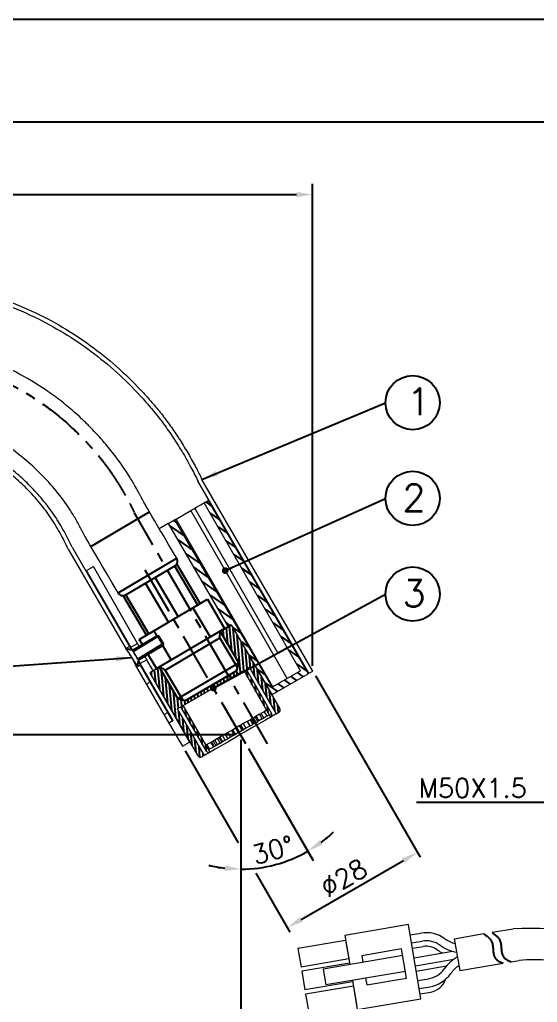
# Model space of a CAD drawing. Extents: x 7948 to 8542, y -4601 to -4181.
# Drawn here: x 8152.6 to 8248.9, y -4363.9 to -4181.2 of the extents above; entities that cross this region are included whole.
import ezdxf

# ---------------------------------------------------------------- set-up
doc = ezdxf.new("R2010")
doc.units = 0
doc.header["$LTSCALE"] = 7
doc.header["$MEASUREMENT"] = 0
for name, pattern in [('CENTER2', [28.575, 19.05, -3.175, 3.175, -3.175]), ('CENTERX2', [20.32, 12.7, -2.54, 2.54, -2.54]), ('PHANTOM', [2.5, 1.25, -0.25, 0.25, -0.25, 0.25, -0.25])]:
    doc.linetypes.add(name, pattern=pattern)
doc.layers.get('0').update_dxf_attribs({"color": 2, "linetype": 'CONTINUOUS'})
doc.layers.get('Defpoints').update_dxf_attribs({"linetype": 'CONTINUOUS'})
for name, color, linetype in [('BODY', 7, 'CONTINUOUS'), ('D', 2, 'CONTINUOUS'), ('DIM', 2, 'CONTINUOUS'), ('DWG', 7, 'CONTINUOUS'), ('Layer 1', 7, 'CONTINUOUS'), ('TXT', 4, 'CONTINUOUS'), ('중심선', 1, 'CENTER2')]:
    doc.layers.add(name, color=color, linetype=linetype)
doc.styles.add('GHS', font='romans', dxfattribs={"bigfont": 'ghs'})
doc.styles.add('ROMANS', font='romans')
doc.styles.add('STYLE', font='romans.shx', dxfattribs={"bigfont": 'whgtxt.shx'})
doc.dimstyles.new('A-3', dxfattribs={"dimscale": 0, "dimtxt": 2.8, "dimasz": 2, "dimexe": 0.7, "dimexo": 0.5, "dimgap": 1, "dimtad": 1, "dimdec": 4, "dimdsep": 46, "dimtxsty": 'ROMANS', "dimcen": 0, "dimclrd": 3, "dimclre": 3, "dimclrt": 2, "dimadec": 4, "dimazin": 2, "dimtfac": 1, "dimtdec": 4, "dimtmove": 0, "dimatfit": 0, "dimfxl": 0, "dimarcsym": 0})
doc.dimstyles.get("Standard").update_dxf_attribs({"dimtxt": 0.18, "dimasz": 0.18, "dimexe": 0.18, "dimexo": 0.0625, "dimgap": 0.09, "dimtad": 0, "dimtih": 1, "dimtoh": 1, "dimdec": 4, "dimzin": 0, "dimdsep": 46, "dimtxsty": 'Standard', "dimcen": 0.09, "dimadec": 0, "dimazin": 0, "dimtfac": 1, "dimtdec": 4, "dimtofl": 0, "dimtmove": 0, "dimatfit": 3, "dimfxl": 0, "dimtolj": 1, "dimtzin": 0, "dimarcsym": 0})

# ---------------------------------------------------------------- blocks, each defined once
blk = doc.blocks.new('BORDER')
blk.add_line((1, 1), (0, 1))
blk = doc.blocks.new('*D9')
at = {"layer": 'D', "ltscale": 0.6}
for p, q in [((8060.98, -4294.18), (8060.98, -4211.72)), ((8207.1, -4301.35), (8207.1, -4211.72)), ((8063.98, -4213.72), (8204.1, -4213.72))]:
    blk.add_line(p, q, dxfattribs=at)
for points in [[(8063.98, -4213.22), (8063.98, -4214.22), (8060.98, -4213.72)], [(8204.1, -4213.22), (8204.1, -4214.22), (8207.1, -4213.72)]]:
    blk.add_solid(points, dxfattribs=at)
at = {"layer": 'Defpoints', "color": 0, "ltscale": 0.6}
for p in [(8207.1, -4213.72), (8060.98, -4295.18), (8207.1, -4302.35)]:
    blk.add_point(p, dxfattribs=at)
at = {"layer": 'D', "ltscale": 0.6, "insert": (8134.04, -4210.97), "char_height": 3.5, "attachment_point": 5, "style": 'GHS'}
blk.add_mtext('\\A1;146', dxfattribs=at)
blk = doc.blocks.new('*D8')
at = {"layer": 'D', "ltscale": 0.6}
blk.add_line((8195.15, -4316.76), (8207.17, -4337.58), dxfattribs=at)
for start, end in [(306.9237, 313.8481), (270, 299.9994), (256.1514, 263.0757)]:
    blk.add_arc((8193.76, -4314.33), 24.84, start, end, dxfattribs=at)
for points in [[(8208.95, -4334.61), (8208.4, -4333.77), (8206.17, -4335.85)], [(8190.79, -4338.49), (8190.73, -4339.49), (8193.76, -4339.17)]]:
    blk.add_solid(points, dxfattribs=at)
at = {"layer": 'Defpoints', "color": 0, "ltscale": 0.6}
for p in [(8175.52, -4282.76), (8193.76, -4315.1), (8194.65, -4315.89), (8198.07, -4338.8), (8193.76, -4421.44)]:
    blk.add_point(p, dxfattribs=at)
at = {"layer": 'D', "ltscale": 0.6, "insert": (8199.7, -4335.61), "char_height": 3.5, "attachment_point": 5, "rotation": 15.6065, "style": 'GHS'}
blk.add_mtext('\\A1;30%%D', dxfattribs=at)
blk = doc.blocks.new('*D4')
at = {"layer": 'D', "ltscale": 0.6}
for p, q in [((8192.65, -4314.16), (8136.17, -4314.16)), ((8138.17, -4454.68), (8138.17, -4317.16)), ((8102.48, -4457.68), (8140.17, -4457.68))]:
    blk.add_line(p, q, dxfattribs=at)
for points in [[(8137.67, -4317.16), (8138.67, -4317.16), (8138.17, -4314.16)], [(8137.67, -4454.68), (8138.67, -4454.68), (8138.17, -4457.68)]]:
    blk.add_solid(points, dxfattribs=at)
at = {"layer": 'Defpoints', "color": 0, "ltscale": 0.6}
for p in [(8138.17, -4314.16), (8193.65, -4314.16), (8101.48, -4457.68)]:
    blk.add_point(p, dxfattribs=at)
at = {"layer": 'D', "ltscale": 0.6, "insert": (8135.42, -4385.92), "char_height": 3.5, "attachment_point": 5, "rotation": 90, "style": 'GHS'}
blk.add_mtext('\\A1;L2', dxfattribs=at)
blk = doc.blocks.new('A$C0F6E50F2')
at = {"linetype": 'Continuous', "lineweight": 15}
for p, q in [((1.88, 11.42), (1.38, 10.92)), ((1.38, 10.92), (1.38, 1.42)), ((3.38, 10.92), (1.38, 10.92)), ((3.38, 11.42), (1.88, 11.42)), ((4.88, 11.42), (3.38, 11.42)), ((5.38, 10.92), (3.38, 10.92)), ((5.38, 10.92), (4.88, 11.42)), ((5.38, 1.42), (5.38, 10.92)), ((3.38, 1.42), (1.38, 1.42)), ((5.38, 1.42), (3.38, 1.42)), ((3.36, 0), (0.05, 0)), ((6.66, 0), (3.36, 0))]:
    blk.add_line(p, q, dxfattribs=at)
for p, q in [((1.88, 11.42), (1.88, 1.42)), ((4.88, 11.42), (4.88, 1.42)), ((1.38, 1.42), (0.02, 0.09)), ((5.38, 1.42), (6.69, 0.09))]:
    blk.add_line(p, q)
for centre, start, end in [((0.05, 0.05), 118.9109, 270), ((6.66, 0.05), 270, 61.0891)]:
    blk.add_arc(centre, 0.05, start, end)

msp = doc.modelspace()

# ---------------------------------------------------------------- hatches: boundary and pattern name
h = msp.add_hatch()
h.set_pattern_fill('ANSI31', color=256, scale=10, angle=100)
h.paths.add_polyline_path([(8187.67982, -4270.60978), (8186.9437, -4271.03478), (8204.83487, -4302.27453), (8199.55327, -4305.32386), (8181.44443, -4274.20978), (8180.23201, -4274.90978), (8191.39912, -4294.0968), (8192.02279, -4293.73672), (8199.56811, -4306.70092), (8206.27984, -4302.82593)])
h = msp.add_hatch()
h.set_pattern_fill('ANSI31', color=256, scale=0.2, angle=50)
h.set_pattern_definition([(95, (1960.8719, -4986.56134), (-0.632583633, -0.055343897), [])])
edge = h.paths.add_edge_path()
edge.add_line((8191.98152, -4293.76055), (8191.39912, -4294.0968))
edge.add_line((8191.39912, -4294.0968), (8189.92288, -4294.96786))
edge.add_line((8189.92288, -4294.96786), (8193.34887, -4300.77409))
edge.add_line((8193.34887, -4300.77409), (8192.97852, -4302.21056))
edge.add_line((8192.97852, -4302.21056), (8188.36334, -4304.93376))
edge.add_spline(control_points=[(8188.36334, -4304.93376), (8188.46961, -4305.11436), (8188.57658, -4305.29616), (8188.68426, -4305.47917)], knot_values=[0.001197234, 0.001197234, 0.001197234, 0.001197234, 0.001242352, 0.001242352, 0.001242352, 0.001242352], degree=3, periodic=0)
edge.add_line((8188.68426, -4305.47917), (8194.28297, -4302.24676))
edge.add_line((8194.28297, -4302.24676), (8199.28297, -4310.90701))
edge.add_line((8199.28297, -4310.90701), (8199.28405, -4310.90639))
edge.add_arc((8199.03297, -4310.474), 0.5, 300.1430171, 390.0000616)
edge.add_line((8199.46598, -4310.224), (8194.71597, -4301.99676))
edge.add_line((8194.71597, -4301.99676), (8195.36551, -4301.62176))
edge.add_line((8195.36551, -4301.62176), (8200.36551, -4310.28201))
edge.add_line((8200.36551, -4310.28201), (8200.80045, -4310.03089))
edge.add_arc((8200.54851, -4309.599), 0.5, 300.256979, 390.246809)
edge.add_line((8200.98044, -4309.34714), (8191.98152, -4293.76055))
edge = h.paths.add_edge_path()
edge.add_line((8178.63262, -4301.63511), (8176.89845, -4302.63636))
edge.add_line((8176.89845, -4302.63636), (8185.82714, -4318.10083))
edge.add_arc((8186.25909, -4317.849), 0.5, 210.242, 300.000896)
edge.add_line((8186.5091, -4318.28201), (8186.94209, -4318.03201))
edge.add_line((8186.94209, -4318.03201), (8181.9421, -4309.37176))
edge.add_line((8181.9421, -4309.37176), (8182.59161, -4308.99676))
edge.add_line((8182.59161, -4308.99676), (8187.34162, -4317.224))
edge.add_arc((8187.77464, -4316.974), 0.5, 210.0000616, 299.999528)
edge.add_line((8188.02463, -4317.40702), (8183.02464, -4308.74676))
edge.add_line((8183.02464, -4308.74676), (8188.68426, -4305.47917))
edge.add_spline(control_points=[(8188.68426, -4305.47917), (8188.57658, -4305.29616), (8188.46961, -4305.11436), (8188.36334, -4304.93376)], knot_values=[0.001197234, 0.001197234, 0.001197234, 0.001197234, 0.001242352, 0.001242352, 0.001242352, 0.001242352], degree=3, periodic=0)
edge.add_line((8188.36334, -4304.93376), (8183.49273, -4307.80769))
edge.add_line((8183.49273, -4307.80769), (8182.05626, -4307.43734))
edge.add_line((8182.05626, -4307.43734), (8178.63262, -4301.63511))
at = {"linetype": 'Continuous', "lineweight": 0}
h = msp.add_hatch(dxfattribs=at)
h.set_pattern_fill('ANSI31', scale=2, style=0)
h.set_pattern_definition([(45, (7069.956, -4980.0746), (-4.490128, 4.490128), [])])
h.paths.add_polyline_path([(8175.04666, -4301.22849), (8181.04666, -4311.6208), (8180.35384, -4312.0208), (8174.35384, -4301.62849)], flags=0)

# ---------------------------------------------------------------- linework, layer by layer
at = {"color": 7, "linetype": 'Continuous', "lineweight": 20}
for p, q in [((8207.10256, -4302.35093), (8186.52328, -4266.70658)), ((8206.40971, -4302.75092), (8185.81309, -4267.07651)), ((8162.37705, -4279.28408), (8173.04667, -4297.76439)), ((8161.66686, -4279.65401), (8172.35383, -4298.16439)), ((8174.35383, -4301.62849), (8180.35384, -4312.0208)), ((8199.56811, -4306.70092), (8206.27984, -4302.82593)), ((8206.40971, -4302.75092), (8207.10256, -4302.35093)), ((8180.39744, -4311.99634), (8182.89714, -4316.32592)), ((8182.89714, -4316.32592), (8184.23947, -4315.55093))]:
    msp.add_line(p, q, dxfattribs=at)
at = {"color": 7, "linetype": 'Continuous', "lineweight": 15}
for p, q in [((8200.60283, -4298.9444), (8185.20817, -4272.02873)), ((8186.9437, -4271.03478), (8187.67982, -4270.60978)), ((8204.83487, -4302.27453), (8186.9437, -4271.03478)), ((8187.67982, -4270.60978), (8206.27984, -4302.82593)), ((8181.70425, -4274.05978), (8184.42943, -4272.48639)), ((8199.70425, -4305.2367), (8181.70425, -4274.05978)), ((8180.23201, -4274.90978), (8181.44443, -4274.20978)), ((8180.23201, -4274.90978), (8191.39912, -4294.0968)), ((8181.44443, -4274.20978), (8199.55327, -4305.32386)), ((8165.07655, -4283.65978), (8166.3756, -4282.90978)), ((8174.55088, -4297.18461), (8166.3756, -4282.90978)), ((8173.30157, -4297.9059), (8165.07655, -4283.65978)), ((8191.98152, -4293.76054), (8200.98152, -4309.349)), ((8199.56811, -4306.70092), (8192.02279, -4293.73672)), ((8173.04667, -4297.76439), (8172.35383, -4298.16439)), ((8173.30157, -4297.9059), (8174.55088, -4297.18461)), ((8202.33487, -4297.9444), (8197.05327, -4300.99374)), ((8174.35383, -4301.62849), (8175.04664, -4301.22849)), ((8175.04664, -4301.22849), (8181.04666, -4311.6208)), ((8176.2903, -4300.22181), (8175.05156, -4300.93699)), ((8181.17686, -4311.54634), (8175.05156, -4300.93699)), ((8177.40848, -4302.17429), (8176.2903, -4300.22181)), ((8178.63262, -4301.63511), (8176.85741, -4302.66006)), ((8176.85741, -4302.66006), (8184.23947, -4315.55093)), ((8185.82609, -4318.099), (8176.89845, -4302.63636)), ((8183.02464, -4308.74676), (8194.28297, -4302.24676)), ((8194.28297, -4302.24676), (8199.28297, -4310.90701)), ((8194.71597, -4301.99676), (8195.36551, -4301.62176)), ((8194.71597, -4301.99676), (8199.46598, -4310.224)), ((8200.36551, -4310.28201), (8195.36551, -4301.62176)), ((8204.83487, -4302.27453), (8199.55327, -4305.32386)), ((8199.56811, -4306.70092), (8199.48151, -4306.75093)), ((8188.02463, -4317.40701), (8183.02464, -4308.74676)), ((8181.9421, -4309.37176), (8182.59161, -4308.99676)), ((8181.9421, -4309.37176), (8186.94209, -4318.03201)), ((8187.34162, -4317.224), (8182.59161, -4308.99676)), ((8197.22905, -4310.36079), (8196.61587, -4310.71481)), ((8197.22905, -4310.36079), (8197.49641, -4310.20643)), ((8197.72904, -4311.22681), (8197.22905, -4310.36079)), ((8198.05949, -4309.88133), (8197.49641, -4310.20643)), ((8197.49641, -4310.20643), (8197.9964, -4311.07246)), ((8198.52271, -4309.61389), (8198.05949, -4309.88133)), ((8198.05949, -4309.88133), (8198.55951, -4310.74736)), ((8198.52271, -4309.61389), (8199.0227, -4310.47992)), ((8199.0227, -4310.47992), (8198.55951, -4310.74736)), ((8200.36551, -4310.28201), (8200.7985, -4310.03201)), ((8181.04666, -4311.6208), (8180.35384, -4312.0208)), ((8181.17686, -4311.54634), (8180.39744, -4311.99634)), ((8193.5662, -4312.47554), (8193.46713, -4312.53274)), ((8193.5662, -4312.47554), (8193.74283, -4312.37356)), ((8194.06619, -4313.34157), (8193.5662, -4312.47554)), ((8194.20027, -4312.10946), (8193.74283, -4312.37356)), ((8193.74283, -4312.37356), (8194.24283, -4313.23958)), ((8194.91076, -4311.69927), (8194.20027, -4312.10946)), ((8194.20027, -4312.10946), (8194.70026, -4312.97548)), ((8195.00261, -4311.64623), (8194.91076, -4311.69927)), ((8194.91076, -4311.69927), (8195.41075, -4312.56529)), ((8195.00261, -4311.64623), (8195.47193, -4311.37527)), ((8195.5026, -4312.51225), (8195.00261, -4311.64623)), ((8195.64389, -4311.27598), (8195.47193, -4311.37527)), ((8195.47193, -4311.37527), (8195.97193, -4312.2413)), ((8195.5026, -4312.51225), (8195.97193, -4312.2413)), ((8196.1176, -4311.00248), (8195.64389, -4311.27598)), ((8195.64389, -4311.27598), (8196.14389, -4312.14201)), ((8196.14389, -4312.14201), (8195.97193, -4312.2413)), ((8196.1176, -4311.00248), (8196.37995, -4310.85101)), ((8196.6176, -4311.86851), (8196.1176, -4311.00248)), ((8196.6176, -4311.86851), (8196.14389, -4312.14201)), ((8196.61587, -4310.71481), (8196.37995, -4310.85101)), ((8196.37995, -4310.85101), (8196.87998, -4311.71704)), ((8196.61587, -4310.71481), (8197.11589, -4311.58084)), ((8196.6176, -4311.86851), (8196.87998, -4311.71704)), ((8197.11589, -4311.58084), (8196.87998, -4311.71704)), ((8197.72904, -4311.22681), (8197.11589, -4311.58084)), ((8197.72904, -4311.22681), (8197.9964, -4311.07246)), ((8198.55951, -4310.74736), (8197.9964, -4311.07246)), ((8190.33568, -4314.34068), (8190.80498, -4314.06972)), ((8191.31302, -4313.77641), (8190.80498, -4314.06972)), ((8190.80498, -4314.06972), (8191.30497, -4314.93575)), ((8192.02348, -4313.36622), (8191.31302, -4313.77641)), ((8191.31302, -4313.77641), (8191.81301, -4314.64244)), ((8192.5235, -4314.23225), (8191.81301, -4314.64244)), ((8192.06475, -4313.34239), (8192.02348, -4313.36622)), ((8192.02348, -4313.36622), (8192.5235, -4314.23225)), ((8192.06475, -4313.34239), (8192.24139, -4313.24041)), ((8192.56478, -4314.20842), (8192.06475, -4313.34239)), ((8192.75664, -4312.94294), (8192.24139, -4313.24041)), ((8192.24139, -4313.24041), (8192.74142, -4314.10643)), ((8192.56478, -4314.20842), (8192.5235, -4314.23225)), ((8192.56478, -4314.20842), (8192.74142, -4314.10643)), ((8193.25664, -4313.80896), (8192.74142, -4314.10643)), ((8193.46713, -4312.53274), (8192.75664, -4312.94294)), ((8192.75664, -4312.94294), (8193.25664, -4313.80896)), ((8193.96713, -4313.39877), (8193.25664, -4313.80896)), ((8193.46713, -4312.53274), (8193.96713, -4313.39877)), ((8194.06619, -4313.34157), (8193.96713, -4313.39877)), ((8194.06619, -4313.34157), (8194.24283, -4313.23958)), ((8194.70026, -4312.97548), (8194.24283, -4313.23958)), ((8195.41075, -4312.56529), (8194.70026, -4312.97548)), ((8195.5026, -4312.51225), (8195.41075, -4312.56529)), ((8184.32607, -4315.50092), (8184.23947, -4315.55093)), ((8187.4538, -4316.00454), (8187.34347, -4316.06823)), ((8187.34347, -4316.06823), (8187.84346, -4316.93426)), ((8188.16426, -4315.59435), (8187.4538, -4316.00454)), ((8187.4538, -4316.00454), (8187.95379, -4316.87057)), ((8188.31121, -4315.50952), (8188.16426, -4315.59435)), ((8188.16426, -4315.59435), (8188.66425, -4316.46038)), ((8188.31121, -4315.50952), (8188.57854, -4315.35516)), ((8188.8112, -4316.37554), (8188.31121, -4315.50952)), ((8188.89742, -4315.17107), (8188.57854, -4315.35516)), ((8188.57854, -4315.35516), (8189.07853, -4316.22119)), ((8189.42764, -4314.86494), (8188.89742, -4315.17107)), ((8188.89742, -4315.17107), (8189.39742, -4316.03709)), ((8189.39742, -4316.03709), (8189.07853, -4316.22119)), ((8189.92763, -4315.73096), (8189.39742, -4316.03709)), ((8189.42764, -4314.86494), (8189.68999, -4314.71347)), ((8189.92763, -4315.73096), (8189.42764, -4314.86494)), ((8189.8694, -4314.60989), (8189.68999, -4314.71347)), ((8189.68999, -4314.71347), (8190.18998, -4315.57949)), ((8190.33568, -4314.34068), (8189.8694, -4314.60989)), ((8189.8694, -4314.60989), (8190.36939, -4315.47592)), ((8189.92763, -4315.73096), (8190.18998, -4315.57949)), ((8190.36939, -4315.47592), (8190.18998, -4315.57949)), ((8190.83568, -4315.2067), (8190.33568, -4314.34068)), ((8190.83568, -4315.2067), (8190.36939, -4315.47592)), ((8190.83568, -4315.2067), (8191.30497, -4314.93575)), ((8191.81301, -4314.64244), (8191.30497, -4314.93575)), ((8187.95379, -4316.87057), (8187.84346, -4316.93426)), ((8188.66425, -4316.46038), (8187.95379, -4316.87057)), ((8188.8112, -4316.37554), (8188.66425, -4316.46038)), ((8188.8112, -4316.37554), (8189.07853, -4316.22119)), ((8186.50909, -4318.28201), (8186.94209, -4318.03201)), ((8240.44763, -4350.90458), (8244.33767, -4350.24636)), ((8213.22565, -4352.41737), (8204.35179, -4353.91888)), ((8213.22565, -4352.41737), (8213.80958, -4355.86831)), ((8225.22431, -4351.40133), (8227.19059, -4351.06862)), ((8225.47456, -4352.8803), (8227.44084, -4352.5476)), ((8233.42645, -4352.09261), (8238.92644, -4351.16197)), ((8233.42645, -4352.09261), (8234.42747, -4358.00852)), ((8204.35179, -4353.91888), (8204.93572, -4357.36983)), ((8225.64334, -4353.87776), (8227.60961, -4353.54505)), ((8225.9417, -4355.64106), (8233.08562, -4354.43226)), ((8213.80958, -4355.86831), (8204.93572, -4357.36983)), ((8223.8446, -4355.23524), (8209.05483, -4357.73777)), ((8226.19195, -4357.12004), (8233.33588, -4355.91124)), ((8244.02151, -4356.38514), (8245.46084, -4356.14159)), ((8213.94305, -4356.6571), (8205.06918, -4358.15862)), ((8205.06918, -4358.15862), (8205.65311, -4361.60957)), ((8209.05483, -4357.73777), (8209.55534, -4360.69573)), ((8213.94305, -4356.6571), (8213.98476, -4356.9036)), ((8226.36073, -4358.11749), (8231.9665, -4357.16896)), ((8234.42747, -4358.00852), (8242.50032, -4356.64254)), ((8224.34511, -4358.1932), (8209.55534, -4360.69573)), ((8214.48526, -4359.86155), (8214.52697, -4360.10805)), ((8226.65909, -4359.8808), (8228.62537, -4359.54809)), ((8214.52697, -4360.10805), (8205.65311, -4361.60957)), ((8214.66044, -4360.89684), (8205.78658, -4362.39835)), ((8214.66044, -4360.89684), (8215.24436, -4364.34778)), ((8226.90934, -4361.35977), (8228.87562, -4361.02707)), ((8205.78658, -4362.39835), (8206.3705, -4365.8493)), ((8227.07812, -4362.35722), (8229.0444, -4362.02452))]:
    msp.add_line(p, q, dxfattribs=at)
for p, q in [((8186.19913, -4289.78323), (8187.54909, -4288.98668)), ((8187.54909, -4288.98668), (8190.74102, -4294.39623)), ((8184.83864, -4290.58599), (8188.03057, -4295.99554)), ((8191.39912, -4294.0968), (8189.92288, -4294.96786)), ((8191.39912, -4294.0968), (8192.02279, -4293.73672)), ((8177.58269, -4294.8674), (8178.08669, -4295.72156)), ((8178.06417, -4301.87626), (8190.74102, -4294.39623)), ((8189.8524, -4296.1385), (8189.88397, -4294.90193)), ((8174.87224, -4296.46671), (8175.39803, -4297.35779)), ((8179.22513, -4297.65093), (8180.77462, -4300.27695)), ((8179.68906, -4302.13543), (8189.8524, -4296.1385)), ((8193.1174, -4301.67188), (8189.8524, -4296.1385)), ((8176.53647, -4299.28717), (8178.06417, -4301.87626)), ((8179.68906, -4302.13543), (8178.59137, -4301.56519)), ((8182.95405, -4307.66881), (8179.68906, -4302.13543)), ((8226.424, -4326.72365), (8256.00828, -4326.72365))]:
    msp.add_line(p, q)
at = {"color": 7, "linetype": 'Continuous', "lineweight": 15, "flags": 128}
for points in [[(8184.42943, -4272.48639), (8184.99985, -4272.15707), (8185.50345, -4271.86631), (8185.93635, -4271.61637), (8186.29523, -4271.40917), (8186.57728, -4271.24633), (8186.78033, -4271.12911), (8186.90278, -4271.05841), (8186.9437, -4271.03478)], [(8181.44443, -4274.20978), (8181.44944, -4274.2069), (8181.46422, -4274.19836), (8181.48824, -4274.1845), (8181.52054, -4274.16584), (8181.55991, -4274.14311), (8181.60482, -4274.11719), (8181.65355, -4274.08904), (8181.70425, -4274.05978)], [(8202.37895, -4303.69246), (8190.38048, -4282.83249), (8184.42943, -4272.48639)], [(8180.23201, -4274.90978), (8179.64046, -4275.2513), (8178.87487, -4275.69332), (8178.59138, -4275.86011)], [(8174.84337, -4297.69534), (8174.75434, -4297.53989), (8174.66738, -4297.38806), (8174.60331, -4297.27619), (8174.56409, -4297.20768), (8174.55088, -4297.18461)], [(8176.2903, -4300.22181), (8176.27706, -4300.19874), (8176.23784, -4300.13022), (8176.17377, -4300.01835), (8176.08681, -4299.86652), (8175.97961, -4299.67934), (8175.95697, -4299.63983)], [(8206.40971, -4302.75092), (8206.3049, -4302.81145), (8206.27984, -4302.82593)], [(8200.36551, -4310.28201), (8200.26352, -4310.34088), (8199.96073, -4310.5157), (8199.46631, -4310.80117), (8199.28297, -4310.90701)], [(8199.28297, -4310.90701), (8199.17481, -4310.96946), (8198.85447, -4311.1544), (8198.33427, -4311.45474), (8197.63421, -4311.85892), (8196.78121, -4312.35141), (8195.80799, -4312.91329), (8194.752, -4313.52297), (8193.65381, -4314.15702), (8192.5556, -4314.79106), (8191.49961, -4315.40073), (8190.52642, -4315.96262), (8189.67339, -4316.45511), (8188.97333, -4316.85929), (8188.45313, -4317.15962), (8188.13278, -4317.34457), (8188.02463, -4317.40701)], [(8188.02463, -4317.40701), (8187.84129, -4317.51286), (8187.34687, -4317.79832), (8187.04408, -4317.97314), (8186.94209, -4318.03201)]]:
    msp.add_lwpolyline(points, dxfattribs=at)
at = {"color": 7, "linetype": 'Continuous', "lineweight": 15}
for points in [[(8214.48526, -4359.86155), (8215.40286, -4365.28447), (8227.23467, -4363.28244), (8224.89898, -4349.47866), (8213.06716, -4351.48068), (8213.98476, -4356.9036)], [(8216.95022, -4359.44446), (8217.15877, -4360.67694), (8224.55365, -4359.42568), (8223.63606, -4354.00276), (8216.24117, -4355.25403), (8216.44972, -4356.48651)]]:
    msp.add_lwpolyline(points, dxfattribs=at)
for centre, radius, start, end in [((8199.03297, -4310.474), 0.5, 300, 30), ((8200.54851, -4309.599), 0.5, 300, 30), ((8181.05134, -4311.62851), 0.00902, 118.8913739, 121.297109), ((8187.77464, -4316.974), 0.5, 210, 300), ((8186.25909, -4317.849), 0.5, 210, 300), ((8247.05937, -4396.36847), 46.20235, 60.0818923, 93.3771488), ((8228.1916, -4356.98453), 6, 54.3661289, 99.6038693), ((8228.1916, -4356.98453), 4.5, 54.3661289, 99.6038693), ((8235.18284, -4347.23145), 6, 234.3661289, 254.5293256), ((8228.1916, -4356.98453), 3.48837, 54.3661289, 99.6038693), ((8235.18284, -4347.23145), 8.51163, 234.3661289, 242.0737038), ((8235.18284, -4347.23145), 7.5, 234.3661289, 259.785617), ((8237.68537, -4362.02122), 7.5, 119.4221216, 144.8416097), ((8248.46008, -4391.00335), 34.99053, 58.794387, 94.9171828), ((8227.87461, -4355.11116), 4.5, 279.6038693, 324.8416097), ((8237.68537, -4362.02122), 6, 124.678413, 144.8416097), ((8227.87461, -4355.11116), 6, 279.6038693, 324.8416097), ((8228.46241, -4358.58504), 3.48837, 279.6038693, 341.9256994)]:
    msp.add_arc(centre, radius, start, end, dxfattribs=at)
at = {"color": 7, "linetype": 'Continuous', "lineweight": 20}
for points, knots in [([(8060.9782, -4295.18029), (8061.00011, -4294.09598), (8061.04736, -4291.75858), (8061.32978, -4288.18852), (8061.78758, -4284.53987), (8062.46443, -4281.01737), (8063.33152, -4277.60504), (8064.36985, -4274.23249), (8065.9227, -4269.95843), (8068.20571, -4264.89891), (8071.48807, -4259.24756), (8075.48171, -4253.71198), (8080.23445, -4248.39724), (8085.77294, -4243.44648), (8091.8337, -4239.14972), (8098.34007, -4235.56216), (8105.20825, -4232.72679), (8112.35085, -4230.67784), (8119.67856, -4229.44513), (8127.09793, -4229.04028), (8134.51534, -4229.4701), (8141.83665, -4230.73195), (8148.96891, -4232.80903), (8155.45827, -4235.5154), (8161.28162, -4238.67832), (8166.45729, -4242.15764), (8171.27281, -4246.12448), (8174.87586, -4249.71004), (8177.46793, -4252.63534), (8179.21031, -4254.77321), (8180.87668, -4257.02412), (8182.48245, -4259.42255), (8183.99492, -4261.92072), (8185.36627, -4264.35183), (8186.15665, -4265.96042), (8186.52328, -4266.70658)], [0, 0, 0, 0, 0.018292464, 0.039431838, 0.060378209, 0.08029619, 0.099897361, 0.119744236, 0.139799316, 0.176581417, 0.213210785, 0.249862419, 0.29154854, 0.333232741, 0.374917253, 0.416609916, 0.458305498, 0.5000009, 0.541696344, 0.58339182, 0.625084299, 0.666768221, 0.708451828, 0.750137963, 0.78512552, 0.820085896, 0.855178698, 0.89021255, 0.905707995, 0.921099885, 0.936721498, 0.95293532, 0.96977062, 0.985977736, 1, 1, 1, 1]), ([(8061.77819, -4295.18029), (8061.79971, -4294.10441), (8061.84592, -4291.7935), (8062.12564, -4288.26727), (8062.57878, -4284.66785), (8063.24726, -4281.18879), (8064.10353, -4277.81547), (8065.1297, -4274.48199), (8066.66451, -4270.25935), (8068.92096, -4265.26117), (8072.16408, -4259.67775), (8076.11054, -4254.20876), (8080.80712, -4248.95836), (8086.27986, -4244.06766), (8092.26861, -4239.82325), (8098.69762, -4236.27981), (8105.48398, -4233.47969), (8112.54137, -4231.45671), (8119.78151, -4230.24034), (8127.11203, -4229.84205), (8134.44044, -4230.2685), (8141.67369, -4231.51718), (8148.71986, -4233.57142), (8155.13078, -4236.24714), (8160.88357, -4239.37402), (8165.99583, -4242.81361), (8170.75253, -4246.73403), (8174.41806, -4250.3841), (8177.16973, -4253.51217), (8179.15932, -4256.01309), (8181.05365, -4258.68128), (8182.83095, -4261.51013), (8184.44744, -4264.31588), (8185.37953, -4266.20008), (8185.81309, -4267.07651)], [0, 0, 0, 0, 0.01836999, 0.0394571, 0.060360164, 0.080281756, 0.099901023, 0.119754822, 0.139807401, 0.176584037, 0.213214969, 0.249867305, 0.291552638, 0.333236376, 0.374920343, 0.416612396, 0.458307308, 0.500002047, 0.541696816, 0.583391647, 0.625083532, 0.666767003, 0.708450133, 0.750135515, 0.78512391, 0.820086106, 0.8551745, 0.890206633, 0.908278474, 0.92628482, 0.944745816, 0.964115888, 0.983308698, 1, 1, 1, 1]), ([(8162.37705, -4279.28408), (8161.89575, -4278.29418), (8160.93341, -4276.31494), (8159.20983, -4273.45724), (8157.19974, -4270.75497), (8154.9426, -4268.22302), (8152.49488, -4265.88449), (8149.82737, -4263.75163), (8146.94607, -4261.85067), (8143.95339, -4260.23991), (8140.91673, -4258.9273), (8137.83907, -4257.88513), (8134.65449, -4257.09828), (8131.40865, -4256.58519), (8128.15605, -4256.3521), (8124.88883, -4256.38907), (8121.60492, -4256.70564), (8118.36234, -4257.30025), (8115.21506, -4258.15928), (8112.15192, -4259.27395), (8109.16542, -4260.65683), (8106.30724, -4262.28858), (8103.62471, -4264.14055), (8101.10555, -4266.209), (8098.74675, -4268.5037), (8096.58668, -4270.99089), (8094.65998, -4273.62849), (8092.95752, -4276.42135), (8091.49071, -4279.38132), (8090.29046, -4282.43984), (8089.34536, -4285.53504), (8088.67335, -4288.68119), (8088.25848, -4291.90466), (8088.20496, -4294.08842), (8088.17819, -4295.18029)], [0, 0, 0, 0, 0.031293058, 0.062568395, 0.094745719, 0.126935221, 0.158924445, 0.190910517, 0.223933765, 0.256958554, 0.287436245, 0.31791367, 0.349263678, 0.380613296, 0.411254213, 0.441895369, 0.473430176, 0.504964788, 0.535534473, 0.56610443, 0.597561427, 0.629018281, 0.659587628, 0.690157535, 0.721611339, 0.753065246, 0.783731946, 0.814397765, 0.845975458, 0.877556285, 0.907736864, 0.937909556, 0.968954963, 1, 1, 1, 1]), ([(8161.66686, -4279.65401), (8161.15909, -4278.6106), (8160.14391, -4276.52457), (8158.29797, -4273.52236), (8156.12429, -4270.70125), (8153.7363, -4268.13258), (8151.20703, -4265.83835), (8148.52678, -4263.81323), (8145.64269, -4262.02076), (8142.6634, -4260.52002), (8139.65677, -4259.31556), (8136.62538, -4258.37904), (8133.49624, -4257.69523), (8130.3128, -4257.27934), (8127.12818, -4257.13558), (8123.93434, -4257.2558), (8120.73141, -4257.64945), (8117.57469, -4258.31419), (8114.51646, -4259.23508), (8111.54568, -4260.40454), (8108.65683, -4261.83479), (8105.90064, -4263.50542), (8103.32287, -4265.38724), (8100.91056, -4267.47545), (8098.66007, -4269.77996), (8096.60763, -4272.26919), (8094.78729, -4274.90213), (8093.19087, -4277.68399), (8091.83087, -4280.62392), (8090.75824, -4283.5753), (8089.94298, -4286.47297), (8089.38912, -4289.3233), (8089.04657, -4292.23182), (8089.00099, -4294.1975), (8088.97819, -4295.18029)], [0, 0, 0, 0, 0.033667349, 0.067309412, 0.102082404, 0.136868454, 0.168973417, 0.201076894, 0.234237246, 0.267398983, 0.29777178, 0.328144169, 0.359384185, 0.390624436, 0.421214621, 0.451804861, 0.483284889, 0.514764641, 0.545322612, 0.57588048, 0.607325865, 0.638770843, 0.669311249, 0.699852605, 0.731272603, 0.762692268, 0.793382505, 0.824071761, 0.855673426, 0.887279207, 0.915121061, 0.94295646, 0.971479405, 1, 1, 1, 1]), ([(8174.35383, -4301.62849), (8174.35022, -4301.61947), (8174.34115, -4301.5968), (8174.25121, -4301.37569), (8174.07113, -4300.96356), (8173.81094, -4300.42483), (8173.48943, -4299.8328), (8173.13943, -4299.25929), (8172.80344, -4298.76295), (8172.53157, -4298.39291), (8172.37687, -4298.19367), (8172.3605, -4298.17287), (8172.35383, -4298.16439)], [0, 0, 0, 0, 0.070223277, 0.176412511, 0.283312519, 0.391007377, 0.49833932, 0.604699919, 0.711000704, 0.818241073, 0.925961107, 1, 1, 1, 1])]:
    msp.add_open_spline(points, degree=3, knots=knots, dxfattribs=at)
at = {"color": 7, "linetype": 'Continuous', "lineweight": 15}
for points, knots in [([(8175.04664, -4301.22849), (8175.04315, -4301.21954), (8175.03435, -4301.19699), (8174.9467, -4300.9763), (8174.7699, -4300.56384), (8174.51256, -4300.02438), (8174.1923, -4299.43196), (8173.84176, -4298.85899), (8173.50352, -4298.3637), (8173.2284, -4297.9942), (8173.07043, -4297.79405), (8173.05358, -4297.77302), (8173.04667, -4297.76439)], [0, 0, 0, 0, 0.069752656, 0.175798527, 0.282637377, 0.390374864, 0.497712344, 0.60395218, 0.710118873, 0.817338106, 0.925105568, 1, 1, 1, 1]), ([(8173.67111, -4298.40874), (8173.59426, -4298.29885), (8173.44839, -4298.09792), (8173.32112, -4297.93122), (8173.3072, -4297.91319), (8173.30157, -4297.9059)], [0.7233043194, 0.7233043194, 0.7233043194, 0.7233043194, 0.8191010609, 0.9267751316, 1, 1, 1, 1]), ([(8175.05156, -4300.93699), (8175.0483, -4300.92903), (8175.04013, -4300.90911), (8174.96016, -4300.7172), (8174.85552, -4300.48204), (8174.79282, -4300.3483)], [0, 0, 0, 0, 0.0706718072, 0.1769976752, 0.2812259259, 0.2812259259, 0.2812259259, 0.2812259259]), ([(8180.35414, -4312.02062), (8180.36603, -4312.03249), (8180.38587, -4312.0523), (8180.51049, -4312.21391), (8180.56046, -4312.27871)], [0, 0, 0, 0, 0.59900405, 1, 1, 1, 1])]:
    msp.add_open_spline(points, degree=3, knots=knots, dxfattribs=at)
at = {"color": 1, "linetype": 'PHANTOM'}
for points in [[(8238.92644, -4351.16197), (8239.30825, -4351.52066), (8240.85206, -4352.42373), (8240.37363, -4355.74841), (8241.69738, -4356.29784), (8242.50032, -4356.64254)], [(8240.44763, -4350.90458), (8240.82944, -4351.26326), (8242.37325, -4352.16633), (8241.89482, -4355.49101), (8243.21857, -4356.04045), (8244.02151, -4356.38514)]]:
    msp.add_open_spline(points, degree=3, knots=[4.532171597, 4.532171597, 4.532171597, 4.532171597, 6.163982538, 8.851624524, 11.694865816, 11.694865816, 11.694865816, 11.694865816], dxfattribs=at)
msp.add_solid([(8204.7064, -4348.10068), (8205.2064, -4348.96671), (8202.35833, -4350.0337)])
at = {"layer": 'BODY'}
for p, q in [((8165.87774, -4279.15798), (8176.76207, -4272.73564)), ((8170.95212, -4287.77481), (8181.83604, -4281.35269)), ((8172.39429, -4288.14663), (8181.91772, -4282.52728)), ((8185.74564, -4290.05082), (8181.46423, -4282.79486)), ((8186.19913, -4289.78323), (8181.91772, -4282.52728)), ((8182.11766, -4292.19152), (8177.83625, -4284.93557)), ((8180.30367, -4293.26187), (8176.02226, -4286.00592)), ((8172.39429, -4288.14663), (8171.94079, -4288.41421)), ((8176.2222, -4295.67016), (8171.94079, -4288.41421)), ((8176.6757, -4295.40258), (8172.39429, -4288.14663)), ((8174.87224, -4296.46671), (8186.19913, -4289.78323)), ((8193.34887, -4300.77409), (8189.88397, -4294.90193)), ((8182.05626, -4307.43734), (8193.34887, -4300.77409)), ((8192.97852, -4302.21056), (8193.34887, -4300.77409)), ((8182.05626, -4307.43734), (8178.59137, -4301.56519)), ((8183.49273, -4307.80769), (8192.97852, -4302.21056)), ((8182.05626, -4307.43734), (8183.49273, -4307.80769))]:
    msp.add_line(p, q, dxfattribs=at)
for centre, start, end in [((8180.92905, -4281.88787), 300.5429292, 30.5429292), ((8171.85911, -4287.23963), 210.5429292, 300.5429292)]:
    msp.add_arc(centre, 1.05312, start, end, dxfattribs=at)
at = {"layer": 'D', "ltscale": 0.6}
for p, q in [((8207.60256, -4303.21695), (8227.06374, -4336.92472)), ((8193.75573, -4315.09818), (8193.75573, -4422.44166)), ((8183.39714, -4317.19195), (8193.25573, -4334.26752)), ((8204.9564, -4348.5337), (8223.96567, -4337.5587)), ((8196.52791, -4339.93512), (8202.85833, -4350.89972))]:
    msp.add_line(p, q, dxfattribs=at)
at = {"layer": 'D'}
for centre in [(8225.6848, -4252.42269), (8225.6848, -4270.21962), (8225.6848, -4288.01654)]:
    msp.add_circle(centre, 5.04025, dxfattribs=at)
at = {"layer": 'D', "ltscale": 0.6}
msp.add_solid([(8223.71567, -4337.12568), (8224.21567, -4337.99171), (8226.56374, -4336.0587)], dxfattribs=at)
at = {"layer": 'DWG', "linetype": 'Continuous', "lineweight": 18}
for points, knots in [([(8181.83604, -4281.35269), (8179.63257, -4277.63321), (8178.17887, -4275.1638), (8176.49369, -4272.27778), (8176.04834, -4271.50321), (8175.66993, -4270.83383), (8175.5902, -4270.69033), (8175.48462, -4270.49778), (8175.46048, -4270.4522), (8175.42629, -4270.38706), (8175.41353, -4270.36221), (8175.35235, -4270.2424), (8175.32822, -4270.19519), (8175.28301, -4270.10708), (8175.26027, -4270.06289), (8175.19167, -4269.92991), (8175.14539, -4269.84074), (8175.00493, -4269.5717), (8174.90911, -4269.39033), (8174.61487, -4268.84065), (8174.40969, -4268.46682), (8173.8516, -4267.48118), (8173.50068, -4266.89), (8172.84679, -4265.83676), (8172.54932, -4265.37422), (8171.93929, -4264.45915), (8171.62831, -4264.00883), (8170.67894, -4262.67921), (8170.02419, -4261.82128), (8168.74031, -4260.23757), (8168.11738, -4259.51011), (8166.84118, -4258.09334), (8166.18946, -4257.40603), (8165.30422, -4256.516), (8165.07656, -4256.29084), (8164.61978, -4255.84673), (8164.38899, -4255.62611), (8163.68941, -4254.96873), (8163.21338, -4254.53649), (8161.91212, -4253.39652), (8161.06731, -4252.69997), (8159.34191, -4251.36421), (8158.45936, -4250.72285), (8155.75608, -4248.88096), (8153.89666, -4247.7728), (8150.06325, -4245.78064), (8148.08966, -4244.89784), (8142.02898, -4242.60354), (8137.79312, -4241.54685), (8129.18014, -4240.46701), (8124.82193, -4240.44348), (8117.53158, -4241.26864), (8114.57484, -4241.85165), (8109.55001, -4243.28188), (8107.4649, -4244.01467), (8103.39099, -4245.72803), (8101.40292, -4246.70929), (8097.56009, -4248.90636), (8095.70513, -4250.12142), (8091.30076, -4253.40776), (8088.86614, -4255.59286), (8084.41905, -4260.35051), (8082.40136, -4262.93042), (8079.85453, -4266.87363), (8079.12627, -4268.10479), (8077.77607, -4270.6096), (8077.15142, -4271.88647), (8076.03776, -4274.40811), (8075.54994, -4275.63381), (8074.88896, -4277.47263), (8074.68189, -4278.08006), (8074.28392, -4279.31683), (8074.09411, -4279.94332), (8073.68509, -4281.38833), (8073.47197, -4282.21502), (8073.06711, -4283.95715), (8072.87888, -4284.87688), (8072.62779, -4286.28537), (8072.54751, -4286.77304), (8072.39831, -4287.76698), (8072.32996, -4288.27038), (8072.24401, -4288.98573), (8072.22046, -4289.19241), (8072.17577, -4289.60801), (8072.15386, -4289.82507), (8072.11406, -4290.24922), (8072.09579, -4290.45923), (8072.07239, -4290.74891), (8072.06601, -4290.83034), (8072.05985, -4290.91144)], [0, 0, 0, 0, 0.0074264285, 0.0074264285, 0.0130174644, 0.0130174644, 0.0154797061, 0.0154797061, 0.01796259, 0.01796259, 0.0204454739, 0.0204454739, 0.0215097568, 0.0215097568, 0.0225740398, 0.0225740398, 0.0247026056, 0.0247026056, 0.0289597374, 0.0289597374, 0.0374740009, 0.0374740009, 0.0510341172, 0.0510341172, 0.061729712, 0.061729712, 0.0724253067, 0.0724253067, 0.0938164962, 0.0938164962, 0.113236271, 0.113236271, 0.1326560459, 0.1326560459, 0.1391491765, 0.1391491765, 0.1456423071, 0.1456423071, 0.1586285684, 0.1586285684, 0.1804271353, 0.1804271353, 0.2022257021, 0.2022257021, 0.2458228358, 0.2458228358, 0.2894199695, 0.2894199695, 0.3766142369, 0.3766142369, 0.4638085043, 0.4638085043, 0.5243294659, 0.5243294659, 0.5688400425, 0.5688400425, 0.6133506191, 0.6133506191, 0.6578611957, 0.6578611957, 0.7236659218, 0.7236659218, 0.7894706478, 0.7894706478, 0.8179499391, 0.8179499391, 0.8464292303, 0.8464292303, 0.8732778021, 0.8732778021, 0.8865033571, 0.8865033571, 0.899728912, 0.899728912, 0.9166228034, 0.9166228034, 0.9354392711, 0.9354392711, 0.9454178557, 0.9454178557, 0.9553964402, 0.9553964402, 0.9594224686, 0.9594224686, 0.9634527317, 0.9634527317, 0.9674829948, 0.9674829948, 0.9690674161, 0.9690674161, 0.9690674161, 0.9690674161]), ([(8170.95212, -4287.77481), (8164.75497, -4277.31397), (8164.42635, -4276.63764), (8163.76013, -4275.33422), (8163.42346, -4274.70575), (8162.71488, -4273.47236), (8162.34323, -4272.86442), (8161.17597, -4271.07108), (8160.3303, -4269.92249), (8158.53701, -4267.73114), (8157.59, -4266.68761), (8155.60294, -4264.69143), (8154.55655, -4263.7359), (8152.36661, -4261.93773), (8151.22295, -4261.09447), (8148.85899, -4259.53411), (8147.63902, -4258.81577), (8143.64988, -4256.72913), (8140.75942, -4255.59974), (8135.31837, -4254.1409), (8132.79954, -4253.70704), (8127.72717, -4253.30836), (8125.17419, -4253.34082), (8120.11587, -4253.86855), (8117.60907, -4254.36349), (8112.73106, -4255.80086), (8110.35658, -4256.74235), (8105.81998, -4259.03996), (8103.65355, -4260.39884), (8099.61088, -4263.48669), (8097.7327, -4265.21515), (8094.31684, -4268.97737), (8092.77774, -4271.014), (8090.3838, -4274.8748), (8089.45458, -4276.65376), (8088.19965, -4279.54712), (8087.78402, -4280.62586), (8087.03715, -4282.80985), (8086.70419, -4283.92216), (8086.13586, -4286.17785), (8085.90143, -4287.31384), (8085.59286, -4289.19812), (8085.49128, -4289.94395), (8085.39285, -4290.88597), (8085.37463, -4291.07665), (8085.35794, -4291.26739)], [0, 0, 0, 0, 0.0208105021, 0.0208105021, 0.0394788908, 0.0394788908, 0.0581472795, 0.0581472795, 0.095484057, 0.095484057, 0.1328208345, 0.1328208345, 0.1701576119, 0.1701576119, 0.2074943894, 0.2074943894, 0.2448311669, 0.2448311669, 0.3263509659, 0.3263509659, 0.3934704795, 0.3934704795, 0.4605899932, 0.4605899932, 0.5277095069, 0.5277095069, 0.5948290205, 0.5948290205, 0.6619485342, 0.6619485342, 0.7290680479, 0.7290680479, 0.7961875615, 0.7961875615, 0.848839942, 0.848839942, 0.8794441023, 0.8794441023, 0.9100482627, 0.9100482627, 0.940652423, 0.940652423, 0.9603831127, 0.9603831127, 0.9653666382, 0.9653666382, 0.9653666382, 0.9653666382])]:
    msp.add_open_spline(points, degree=3, knots=knots, dxfattribs=at)
at = {"layer": 'TXT'}
msp.add_line((7973.9229, -4200.20045), (8527.9229, -4200.20045), dxfattribs=at)
at = {"layer": '중심선', "color": 1, "linetype": 'CENTERX2', "ltscale": 0.1}
for p, q in [((8198.72783, -4315.85664), (8173.95815, -4272.88051)), ((8194.65343, -4315.88929), (8175.52385, -4282.75513))]:
    msp.add_line(p, q, dxfattribs=at)
msp.add_open_spline([(8074.97534, -4295.46322), (8074.98671, -4294.90043), (8074.99752, -4294.37187), (8075.02017, -4293.55005), (8075.0304, -4293.23749), (8075.05222, -4292.69939), (8075.06305, -4292.47154), (8075.10434, -4291.72258), (8075.14178, -4291.19598), (8075.21948, -4290.28536), (8075.25556, -4289.90525), (8075.33466, -4289.14162), (8075.37681, -4288.76695), (8075.47942, -4287.92987), (8075.54172, -4287.47209), (8075.6679, -4286.63851), (8075.73073, -4286.25881), (8075.86858, -4285.49104), (8075.94304, -4285.10633), (8076.18277, -4283.95033), (8076.36467, -4283.17642), (8076.77548, -4281.59968), (8077.00399, -4280.79796), (8077.49346, -4279.21262), (8077.75637, -4278.42258), (8078.31224, -4276.86763), (8078.6053, -4276.10254), (8079.22495, -4274.59115), (8079.55154, -4273.84473), (8080.45412, -4271.90854), (8081.05604, -4270.73947), (8082.98576, -4267.32896), (8084.44759, -4265.15065), (8087.6796, -4261.0358), (8089.45056, -4259.09802), (8093.25612, -4255.5144), (8095.28953, -4253.86952), (8099.58292, -4250.90355), (8101.84173, -4249.58344), (8106.53496, -4247.2958), (8108.97036, -4246.32799), (8114.18958, -4244.69594), (8116.98215, -4244.06964), (8122.6408, -4243.28253), (8125.50323, -4243.12206), (8131.21141, -4243.27272), (8134.05654, -4243.58377), (8139.65903, -4244.67033), (8142.41651, -4245.44613), (8147.7782, -4247.44094), (8150.38118, -4248.65966), (8154.59105, -4251.06903), (8156.2612, -4252.15667), (8159.44252, -4254.50581), (8160.96899, -4255.77846), (8163.2141, -4257.87855), (8163.97951, -4258.63879), (8165.22167, -4259.94599), (8165.70956, -4260.47916), (8166.65199, -4261.54991), (8167.10911, -4262.09039), (8167.9838, -4263.17016), (8168.40063, -4263.70863), (8169.21503, -4264.81152), (8169.60951, -4265.37182), (8170.23094, -4266.29701), (8170.46184, -4266.65065), (8170.91965, -4267.37166), (8171.14961, -4267.74378), (8171.52587, -4268.36723), (8171.6713, -4268.61167), (8171.92928, -4269.05091), (8172.04116, -4269.24318), (8172.25534, -4269.61532), (8172.35889, -4269.79735), (8172.65853, -4270.3314), (8172.84267, -4270.66967), (8173.18409, -4271.32129), (8173.37168, -4271.69285), (8173.6981, -4272.35132), (8173.82453, -4272.60857), (8173.95815, -4272.88051)], degree=3, knots=[0, 0, 0, 0, 0.009494363, 0.009494363, 0.015790754, 0.015790754, 0.020887275, 0.020887275, 0.032157093, 0.032157093, 0.039991933, 0.039991933, 0.047826774, 0.047826774, 0.057844151, 0.057844151, 0.066564349, 0.066564349, 0.075284546, 0.075284546, 0.09272494, 0.09272494, 0.110165335, 0.110165335, 0.127605729, 0.127605729, 0.145046124, 0.145046124, 0.162486518, 0.162486518, 0.1909385, 0.1909385, 0.246816414, 0.246816414, 0.302694328, 0.302694328, 0.358572242, 0.358572242, 0.414450156, 0.414450156, 0.47032807, 0.47032807, 0.531437631, 0.531437631, 0.592547192, 0.592547192, 0.653656753, 0.653656753, 0.714766314, 0.714766314, 0.775875875, 0.775875875, 0.818528874, 0.818528874, 0.861181873, 0.861181873, 0.883994398, 0.883994398, 0.899109888, 0.899109888, 0.914225378, 0.914225378, 0.929340867, 0.929340867, 0.944456357, 0.944456357, 0.95362413, 0.95362413, 0.962791902, 0.962791902, 0.968530156, 0.968530156, 0.972923385, 0.972923385, 0.977316614, 0.977316614, 0.986103072, 0.986103072, 0.99488953, 0.99488953, 1, 1, 1, 1], dxfattribs=at)

# ---------------------------------------------------------------- block references
at = {"xscale": 594, "yscale": 420, "zscale": 594}
msp.add_blockref('BORDER', (7947.9229, -4601.20045), dxfattribs=at)
at = {"layer": 'Layer 1', "xscale": -0.5599999999999999, "yscale": 0.5599999999999999, "zscale": 0.5599999999999999, "rotation": 301.3234158021613}
msp.add_blockref('A$C0F6E50F2', (8174.46774, -4301.45182), dxfattribs=at)

# ---------------------------------------------------------------- texts
at = {"color": 2, "linetype": 'Continuous', "char_height": 5, "attachment_point": 1, "style": 'STYLE'}
for s, insert in [('1', (8224.64578, -4249.71692)), ('2', (8223.8021, -4267.58408)), ('3', (8223.8021, -4285.38101))]:
    msp.add_mtext(s, dxfattribs=dict(at, insert=insert))
at = {"layer": 'D', "ltscale": 0.6, "insert": (8212.8757, -4340.78607), "char_height": 3.5, "attachment_point": 5, "rotation": 29.9999901, "style": 'ROMANS'}
msp.add_mtext('%%C28', dxfattribs=at)
at = {"layer": 'DIM', "style": 'GHS'}
msp.add_text('M50X1.5', height=3.5, dxfattribs=at).set_placement((8226.79793, -4325.83711))

# ---------------------------------------------------------------- dimensions: what is measured, and where the dimension line sits
at = {"layer": 'D', "ltscale": 0.6}
dim = msp.add_linear_dim(base=(8207.10256, -4213.72039), p1=(8060.9782, -4295.18029), p2=(8207.10256, -4302.35093), text='146', dimstyle='Standard', override={"dimtxt": 3.5, "dimasz": 3, "dimexe": 2, "dimexo": 1, "dimgap": 1, "dimtad": 1, "dimtih": 0, "dimtoh": 0, "dimzin": 8, "dimtxsty": 'GHS', "dimcen": 2, "dimclrd": 256, "dimclre": 256, "dimclrt": 256, "dimadec": 4, "dimazin": 2, "dimtp": 0.1, "dimtm": 1e-09, "dimtofl": 1, "dimatfit": 0, "dimlwd": 65535, "dimlwe": 65535}, dxfattribs=at)
dim.commit()
dim.dimension.update_dxf_attribs({"geometry": '*D9', "text_midpoint": (8134.04038, -4213.72039), "dimtype": 128})
dim = msp.add_angular_dim_2l(base=(8198.06887, -4338.79589), line1=((8193.75573, -4315.09818), (8193.75573, -4421.44166)), line2=((8194.65343, -4315.88929), (8175.52385, -4282.75513)), text='30%%D', dimstyle='Standard', override={"dimtxt": 3.5, "dimasz": 3, "dimexe": 2, "dimexo": 1, "dimgap": 1, "dimtad": 1, "dimtih": 0, "dimtoh": 0, "dimzin": 8, "dimtxsty": 'GHS', "dimcen": 2, "dimclrd": 256, "dimclre": 256, "dimclrt": 256, "dimadec": 4, "dimazin": 2, "dimtp": 0.1, "dimtm": 1e-09, "dimtofl": 1, "dimatfit": 0, "dimlwd": 65535, "dimlwe": 65535}, dxfattribs=at)
dim.commit()
dim.dimension.update_dxf_attribs({"geometry": '*D8', "text_midpoint": (8200.43809, -4338.25748), "dimtype": 130})
dim = msp.add_linear_dim(base=(8138.16743, -4314.15702), p1=(8101.47522, -4457.67931), p2=(8193.65381, -4314.15702), angle=90, text='L2', dimstyle='Standard', override={"dimtxt": 3.5, "dimasz": 3, "dimexe": 2, "dimexo": 1, "dimgap": 1, "dimtad": 1, "dimtih": 0, "dimtoh": 0, "dimzin": 8, "dimtxsty": 'GHS', "dimcen": 2, "dimclrd": 256, "dimclre": 256, "dimclrt": 256, "dimadec": 4, "dimazin": 2, "dimtp": 0.1, "dimtm": 1e-09, "dimtofl": 1, "dimatfit": 0, "dimlwd": 65535, "dimlwe": 65535}, dxfattribs=at)
dim.commit()
dim.dimension.update_dxf_attribs({"geometry": '*D4', "text_midpoint": (8138.16743, -4385.91816), "dimtype": 128})

# ---------------------------------------------------------------- leaders
for points, override in [([(8186.52328, -4266.70658), (8220.64474, -4252.46605)], {"dimscale": 1, "dimasz": 3, "dimtad": 0, "dimclrd": 256, "dimarcsym": 1}), ([(8190.84804, -4283.64538), (8220.64474, -4270.21954)], {"dimscale": 1, "dimasz": 1.25, "dimtad": 0, "dimclrd": 256, "dimldrblk": 'Dot', "dimarcsym": 1}), ([(8188.6538, -4305.49676), (8220.64474, -4288.01647)], {"dimscale": 1, "dimasz": 1.25, "dimtad": 0, "dimclrd": 256, "dimldrblk": 'Dot', "dimarcsym": 1}), ([(8173.50824, -4299.84553), (8143.60983, -4302.00277)], {"dimscale": 1, "dimasz": 3, "dimtad": 0, "dimclrd": 256, "dimarcsym": 1})]:
    msp.add_leader(points, dimstyle='A-3', override=override)

doc.saveas('drawing.dxf')
